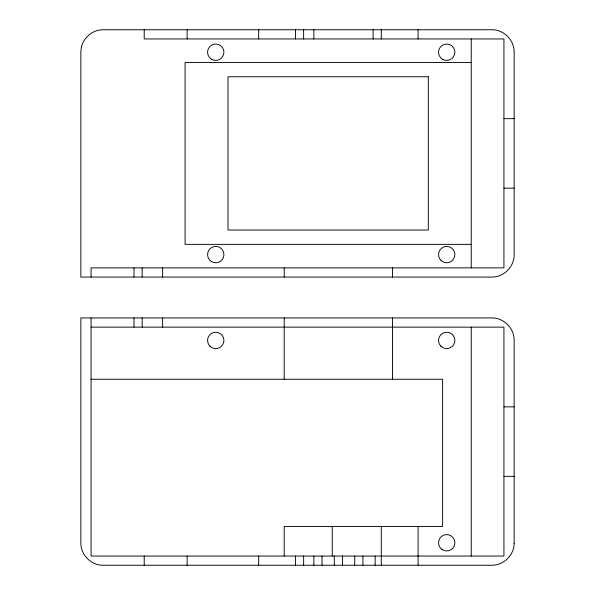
<?xml version="1.0" encoding="UTF-8"?>
<svg xmlns="http://www.w3.org/2000/svg" width="595" height="595" viewBox="0 0 595 595"><rect width="100%" height="100%" fill="white"/><g stroke="black" fill="none" stroke-linecap="round" stroke-linejoin="round"><path stroke-width="0.89" d="M471.233 62.453L185.082 62.453L185.082 244.359L471.233 244.359M503.935 118.658L514.154 118.658M503.935 188.154L514.154 188.154M91.065 327.138L503.935 327.138L503.935 556.05L91.065 556.05L91.065 317.938M91.065 379.253L442.613 379.253L442.613 526.419L284.217 526.419L284.217 556.05M503.935 406.846L514.154 406.846M503.935 476.342L514.154 476.342M471.233 38.95L471.233 267.862M471.233 327.138L471.233 556.05M418.092 29.75L418.092 38.95M418.092 526.419L418.092 565.25M392.544 267.862L392.544 277.062M392.544 317.938L392.544 379.253M381.298 29.75L381.298 38.95M381.298 526.419L381.298 565.25M375.17 556.05L375.17 565.25M373.125 29.75L373.125 38.95M362.905 556.05L362.905 565.25M354.732 556.05L354.732 565.25M342.467 556.05L342.467 565.25M334.293 556.05L334.293 565.25M332.248 526.419L332.248 556.05M322.029 556.05L322.029 565.25M313.848 29.75L313.848 38.95M313.848 556.05L313.848 565.25M303.629 29.75L303.629 38.95M303.629 556.05L303.629 565.25M295.455 29.75L295.455 38.95M295.455 556.05L295.455 565.25M284.217 267.862L284.217 277.062M284.217 317.938L284.217 379.253M258.669 29.75L258.669 38.95M258.669 556.05L258.669 565.25M187.127 29.75L187.127 38.95M187.127 556.05L187.127 565.25M162.606 267.862L162.606 277.062M162.606 317.938L162.606 327.138M144.206 29.75L144.206 38.95L503.935 38.95L503.935 267.862L91.065 267.862L91.065 277.062M144.206 556.05L144.206 565.25M142.168 267.862L142.168 277.062M142.168 317.938L142.168 327.138M133.987 267.862L133.987 277.062M133.987 317.938L133.987 327.138M81.456 46.789L80.846 51.43L80.846 277.062L492.474 277.062C503.92 276.883 513.976 266.835 514.154 255.381L514.154 51.43C513.976 39.977 503.92 29.921 492.474 29.75L102.526 29.75C92.708 29.958 83.791 37.299 81.456 46.789M514.154 543.57C513.976 555.023 503.92 565.079 492.474 565.25L102.526 565.25C91.08 565.079 81.024 555.023 80.846 543.57L80.846 317.938L492.474 317.938C503.92 318.117 513.976 328.165 514.154 339.619L514.154 543.57M428.311 76.762L228.004 76.762L228.004 230.049L428.311 230.049L428.311 76.762M440.925 346.201A8.174 8.174 0 0 0 454.602 342.534A8.174 8.174 0 0 0 444.591 332.523A8.174 8.174 0 0 0 440.925 346.201M441.735 549.259A8.174 8.174 0 0 0 454.811 543.823A8.174 8.174 0 0 0 443.565 535.217A8.174 8.174 0 0 0 441.735 549.259M209.961 346.201A8.174 8.174 0 0 0 223.638 342.534A8.174 8.174 0 0 0 213.627 332.523A8.174 8.174 0 0 0 209.961 346.201M211.322 261.458A8.174 8.174 0 0 0 223.913 254.972A8.174 8.174 0 0 0 211.999 247.312A8.174 8.174 0 0 0 211.322 261.458M442.613 59.314A8.174 8.174 0 0 0 454.878 52.234A8.174 8.174 0 0 0 442.613 45.153A8.174 8.174 0 0 0 442.613 59.314M441.126 260.558A8.174 8.174 0 0 0 454.669 256.415A8.174 8.174 0 0 0 444.316 246.761A8.174 8.174 0 0 0 441.126 260.558M211.656 59.314A8.174 8.174 0 0 0 223.921 52.234A8.174 8.174 0 0 0 211.656 45.153A8.174 8.174 0 0 0 211.656 59.314"/></g></svg>
